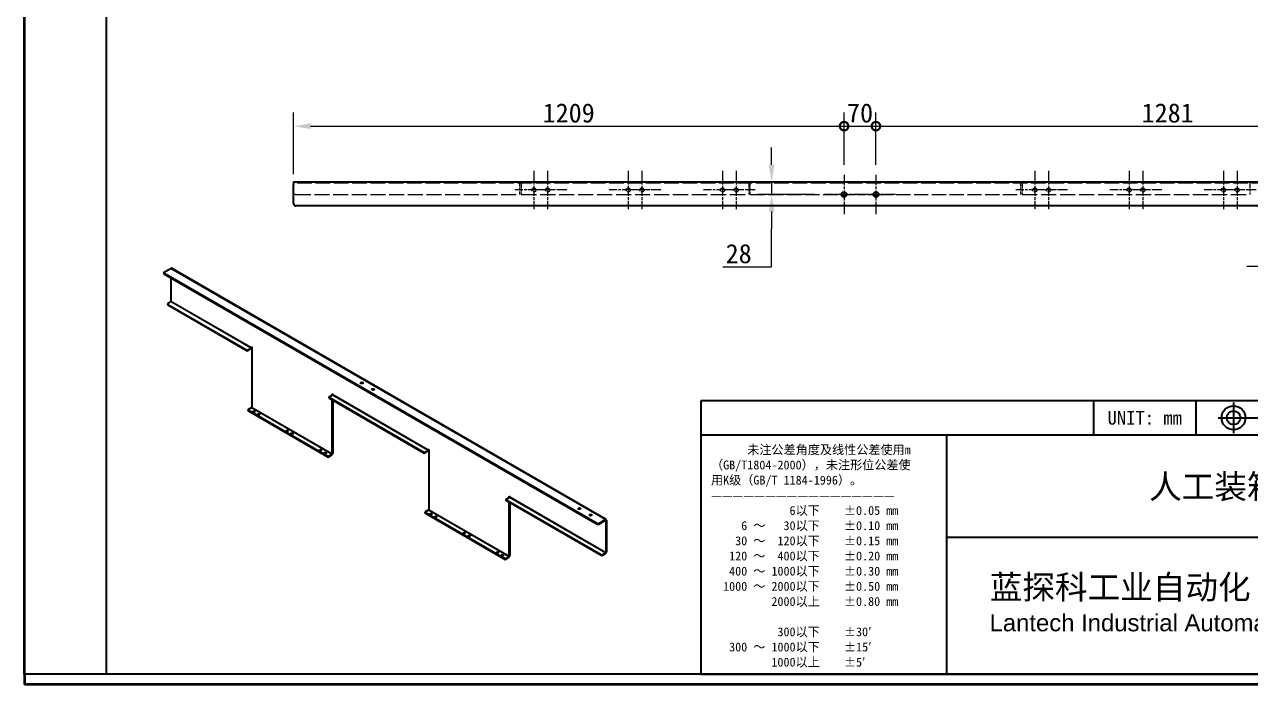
# Model space of a CAD drawing. Header units: millimetres. Extents: x 90 to 4373, y 82 to 3068.
# Drawn here: x 90 to 2782, y 82 to 1530 of the extents above; entities that cross this region are included whole.
import ezdxf
from ezdxf.enums import TextEntityAlignment as Align

# ---------------------------------------------------------------- set-up
doc = ezdxf.new("R2010")
doc.units = ezdxf.units.MM
doc.header["$LTSCALE"] = 15
doc.linetypes.add('CHAIN', pattern=[0.3543, 0.2362, -0.0295, 0.0591, -0.0295])
doc.linetypes.add('DASHED', pattern=[0.2067, 0.1654, -0.0413])
for name, color, linetype, lineweight in [('1', 7, 'Continuous', 18), ('可见 (ISO)', 7, 'Continuous', 25), ('可见窄的 (ISO)', 7, 'Continuous', 18), ('图框 (ISO)', 7, 'Continuous', 35), ('标题 (ISO)', 7, 'Continuous', 25)]:
    doc.layers.add(name, color=color, linetype=linetype, lineweight=lineweight)
for name, color, linetype, lineweight, true_color in [('中心标记 (ISO)', 1, 'CHAIN', 18, 0xff0000), ('尺寸 (ISO)', 7, 'Continuous', 18, 0x008000), ('符号 (ISO)', 7, 'Continuous', 18, 0x008000), ('隐藏 (ISO)', 5, 'DASHED', 18, 0x0000ff)]:
    doc.layers.add(name, color=color, linetype=linetype, lineweight=lineweight, true_color=true_color)
doc.styles.add('文本样式164', font='SimSun.ttf')
doc.styles.add('文本样式165', font='SimSun.ttf')
doc.styles.add('文本样式74', font='SimSun.ttf')
doc.styles.add('最新国标', font='simfang.ttf')
doc.styles.add('注释文本 (ISO)', font='simfang.ttf')
doc.dimstyles.new('默认 (GB)', dxfattribs={"dimscale": 15, "dimtxt": 2.8, "dimasz": 2.5, "dimexe": 2, "dimexo": 1.5, "dimgap": 0.5, "dimtad": 1, "dimtoh": 1, "dimdsep": 46, "dimtxsty": '最新国标', "dimcen": 0.09, "dimdle": 10, "dimclrd": 256, "dimclre": 256, "dimclrt": 256, "dimaunit": 1, "dimadec": 3, "dimazin": 2, "dimtfac": 0.535714, "dimtdec": 3, "dimtmove": 0, "dimatfit": 3, "dimfxl": 0, "dimtolj": 1, "dimlwd": -1, "dimlwe": -1, "dimarcsym": 0})
doc.dimstyles.new('默认 (GB)$7', dxfattribs={"dimscale": 15, "dimtxt": 2.8, "dimasz": 2.5, "dimexe": 2, "dimexo": 1.5, "dimgap": 0.5, "dimtad": 1, "dimtoh": 1, "dimdsep": 46, "dimtxsty": '最新国标', "dimcen": 0.09, "dimdle": 10, "dimclrd": 256, "dimclre": 256, "dimclrt": 256, "dimaunit": 1, "dimadec": 3, "dimazin": 2, "dimtfac": 0.535714, "dimtdec": 3, "dimtmove": 0, "dimatfit": 3, "dimfxl": 0, "dimtolj": 1, "dimlwd": -1, "dimlwe": -1, "dimarcsym": 0})

# ---------------------------------------------------------------- blocks, each defined once
blk = doc.blocks.new('图框 最新国标')
at = {"layer": '图框 (ISO)'}
for p, q in [((6, 7), (6, 204.5)), ((6, 7), (6, 5.5)), ((6, 7), (6, 5.5)), ((291.5, 5.5), (6, 5.5))]:
    blk.add_line(p, q, dxfattribs=at)
at = {"layer": '图框 (ISO)', "color": 7, "linetype": 'Continuous', "lineweight": 25}
for p, q in [((18, 7), (18, 203)), ((290, 7), (6, 7)), ((290, 7), (18, 7))]:
    blk.add_line(p, q, dxfattribs=at)
at = {"layer": '图框 (ISO)', "style": '文本样式74'}
blk.add_attdef('零件代号_001', (44.46, 200.25), '', height=2.5, rotation=180, dxfattribs=at)
blk = doc.blocks.new('标题栏 最新国标')
at = {"layer": '标题 (ISO)'}
for p, q in [((381.98, -183.84), (196.98, -183.84)), ((196.98, -183.84), (196.98, -223.84)), ((254.48, -183.84), (254.48, -188.84)), ((269.48, -183.84), (269.48, -188.84)), ((196.98, -188.84), (381.98, -188.84)), ((232.98, -188.84), (232.98, -223.84)), ((321.98, -203.84), (232.98, -203.84)), ((196.98, -223.84), (381.98, -223.84)), ((383.48, -225.34), (196.98, -225.34))]:
    blk.add_line(p, q, dxfattribs=at)
at = {"layer": '标题 (ISO)', "linetype": 'CHAIN', "ltscale": 5.000333}
blk.add_line((274.98, -184.09), (274.98, -188.59), dxfattribs=at)
at = {"layer": '标题 (ISO)', "linetype": 'CHAIN', "ltscale": 15.834605}
blk.add_line((272.73, -186.34), (286.98, -186.34), dxfattribs=at)
at = {"layer": '标题 (ISO)'}
for radius in [1.75, 1]:
    blk.add_circle((274.98, -186.34), radius, dxfattribs=at)
at = {"layer": '1', "style": '文本样式164'}
blk.add_text('UNIT: mm', height=2, dxfattribs=at).set_placement((261.98, -186.34), align=Align.MIDDLE_CENTER)
at = {"layer": '标题 (ISO)', "style": '注释文本 (ISO)'}
for s, insert, char_height, attachment_point, line_spacing_factor in [('\\fSimSun|b0|i0;{\\H1.3000;      未注公差角度及线性公差使用m\\P}\\fSimSun|b0|i0;{\\H1.3000;（GB/T1804-2000），未注形位公差使\\P}\\fSimSun|b0|i0;{\\H1.3000;用K级（GB/T 1184-1996）。\\P}\\fSimSun|b0|i0;{\\H1.3000;—————————————————\\P}\\fSimSun|b0|i0;{\\H1.3000;             6以下    ±0.05 mm\\P}\\fSimSun|b0|i0;{\\H1.3000;     6 ～   30以下    ±0.10 mm\\P}\\fSimSun|b0|i0;{\\H1.3000;    30 ～  120以下    ±0.15 mm\\P}\\fSimSun|b0|i0;{\\H1.3000;   120 ～  400以下    ±0.20 mm\\P}\\fSimSun|b0|i0;{\\H1.3000;   400 ～ 1000以下    ±0.30 mm\\P}\\fSimSun|b0|i0;{\\H1.3000;  1000 ～ 2000以下    ±0.50 mm\\P}\\fSimSun|b0|i0;{\\H1.3000;          2000以上    ±0.80 mm\\P}\\fSimSun|b0|i0;{\\H1.3000;\\P}\\fSimSun|b0|i0;{\\H1.3000;           300以下    ±30′\\P}\\fSimSun|b0|i0;{\\H1.3000;   300 ～ 1000以下    ±15′\\P}\\fSimSun|b0|i0;{\\H1.3000;          1000以上    ±5′}', (198.48, -206.63), 1.3, 4, 1.023913), ('{\\fMicrosoft YaHei|b0|i0|c134|p34;\\H1.75x;蓝探科工业自动化（江苏）有限公司\\P\\fArial|b0|i0|c0|p34;\\H0.71429x;Lantech Industrial Automation (Jiangsu) Co., Ltd\\fFangSong|b0|i0|c134|p49;.\\H1.15195x; }', (277.48, -213.84), 2, 5, 0.978695)]:
    blk.add_mtext(s, dxfattribs=dict(at, insert=insert, char_height=char_height, attachment_point=attachment_point, line_spacing_factor=line_spacing_factor))
at = {"layer": '标题 (ISO)'}
for tag, p, height, style in [('材料_001', (320.09, -187.33), 2, '注释文本 (ISO)'), ('设计人_001', (353.65, -192.33), 2, '注释文本 (ISO)'), ('库存编号_001', (262.62, -198.15), 3.5, '文本样式165'), ('设计人_001', (353.65, -197.33), 2, '注释文本 (ISO)'), ('视图比例_001', (338.53, -202.33), 2, '注释文本 (ISO)'), ('质量\\P3;_001', (371.53, -202.3), 2, '注释文本 (ISO)'), ('零件代号_001', (345.44, -215.59), 3.5, '文本样式165')]:
    blk.add_attdef(tag, p, '', height=height, dxfattribs=dict(at, style=style))
blk = doc.blocks.new('_DotSmall')
at = {"color": 0, "linetype": 'ByBlock', "const_width": 0.5}
blk.add_lwpolyline([(-0.0625, 0, 1), (0.0625, 0, 1)], format="xyb", close=True, dxfattribs=at)
blk = doc.blocks.new('*D23')
at = {"layer": 'Defpoints', "color": 0, "transparency": 16777216}
for p in [(1889.7, 1307.4), (1889.7, 1200.4), (680.7, 1179.4)]:
    blk.add_point(p, dxfattribs=at)
at = {"layer": '尺寸 (ISO)', "color": 116, "true_color": 0x00803f, "transparency": 16777216}
for p, q in [((680.7, 1201.9), (680.7, 1337.4)), ((1889.7, 1222.9), (1889.7, 1337.4)), ((718.2, 1307.4), (1889.7, 1307.4))]:
    blk.add_line(p, q, dxfattribs=at)
blk.add_solid([(718.2, 1313.6), (718.2, 1301.1), (680.7, 1307.4)], dxfattribs=at)
at = {"layer": '尺寸 (ISO)', "color": 116, "true_color": 0x00803f, "transparency": 16777216, "xscale": 37.5, "yscale": 37.5, "zscale": 37.5}
blk.add_blockref('_DotSmall', (1889.7, 1307.4), dxfattribs=at)
at = {"layer": '尺寸 (ISO)', "transparency": 16777216, "insert": (1285, 1336.1), "char_height": 42, "attachment_point": 5, "style": '最新国标'}
blk.add_mtext('\\A1;1209', dxfattribs=at)
blk = doc.blocks.new('*D24')
at = {"layer": 'Defpoints', "color": 0, "transparency": 16777216}
for p in [(1959.7, 1307.4), (1889.7, 1200.4), (1959.7, 1200.4)]:
    blk.add_point(p, dxfattribs=at)
at = {"layer": '尺寸 (ISO)', "color": 116, "true_color": 0x00803f, "transparency": 16777216}
for p, q in [((1889.7, 1222.9), (1889.7, 1337.4)), ((1959.7, 1222.9), (1959.7, 1337.4)), ((1889.7, 1307.4), (1959.7, 1307.4))]:
    blk.add_line(p, q, dxfattribs=at)
at = {"layer": '尺寸 (ISO)', "color": 116, "true_color": 0x00803f, "transparency": 16777216, "xscale": 37.5, "yscale": 37.5, "zscale": 37.5, "rotation": 180}
blk.add_blockref('_DotSmall', (1889.7, 1307.4), dxfattribs=at)
at = {"layer": '尺寸 (ISO)', "color": 116, "true_color": 0x00803f, "transparency": 16777216, "xscale": 37.5, "yscale": 37.5, "zscale": 37.5}
blk.add_blockref('_DotSmall', (1959.7, 1307.4), dxfattribs=at)
at = {"layer": '尺寸 (ISO)', "transparency": 16777216, "insert": (1924.8, 1336.1), "char_height": 42, "attachment_point": 5, "style": '最新国标'}
blk.add_mtext('\\A1;70', dxfattribs=at)
blk = doc.blocks.new('*D25')
at = {"layer": 'Defpoints', "color": 0, "transparency": 16777216}
for p in [(3240.7, 1307.4), (1959.7, 1200.4), (3240.7, 1200.4)]:
    blk.add_point(p, dxfattribs=at)
at = {"layer": '尺寸 (ISO)', "color": 116, "true_color": 0x00803f, "transparency": 16777216}
for p, q in [((1959.7, 1222.9), (1959.7, 1337.4)), ((3240.7, 1222.9), (3240.7, 1337.4)), ((1959.7, 1307.4), (3240.7, 1307.4))]:
    blk.add_line(p, q, dxfattribs=at)
at = {"layer": '尺寸 (ISO)', "color": 116, "true_color": 0x00803f, "transparency": 16777216, "xscale": 37.5, "yscale": 37.5, "zscale": 37.5, "rotation": 180}
blk.add_blockref('_DotSmall', (1959.7, 1307.4), dxfattribs=at)
at = {"layer": '尺寸 (ISO)', "color": 116, "true_color": 0x00803f, "transparency": 16777216, "xscale": 37.5, "yscale": 37.5, "zscale": 37.5}
blk.add_blockref('_DotSmall', (3240.7, 1307.4), dxfattribs=at)
at = {"layer": '尺寸 (ISO)', "transparency": 16777216, "insert": (2600.3, 1336.1), "char_height": 42, "attachment_point": 5, "style": '最新国标'}
blk.add_mtext('\\A1;1281', dxfattribs=at)
blk = doc.blocks.new('*D28')
at = {"layer": 'Defpoints', "color": 0, "transparency": 16777216}
for p in [(1762.1, 1185.4), (1730.6, 1157.4), (1846.7, 1157.4)]:
    blk.add_point(p, dxfattribs=at)
at = {"layer": '尺寸 (ISO)', "color": 116, "true_color": 0x00803f, "transparency": 16777216}
for p, q in [((1730.6, 1222.9), (1730.6, 1260.4)), ((1730.6, 1185.4), (1730.6, 1157.4)), ((1824.2, 1157.4), (1700.6, 1157.4)), ((1730.6, 1119.9), (1730.6, 1082.4)), ((1730.6, 998.6), (1730.6, 1082.4)), ((1623.4, 998.6), (1730.6, 998.6))]:
    blk.add_line(p, q, dxfattribs=at)
for points in [[(1724.4, 1222.9), (1736.9, 1222.9), (1730.6, 1185.4)], [(1724.4, 1119.9), (1736.9, 1119.9), (1730.6, 1157.4)]]:
    blk.add_solid(points, dxfattribs=at)
at = {"layer": '尺寸 (ISO)', "transparency": 16777216, "insert": (1658.3, 1027.4), "char_height": 42, "attachment_point": 5, "style": '最新国标'}
blk.add_mtext('\\A1;28', dxfattribs=at)

msp = doc.modelspace()

# ---------------------------------------------------------------- linework, layer by layer
at = {"layer": '中心标记 (ISO)', "ltscale": 6.222661}
for p, q in [((1208.656, 1209.383), (1208.656, 1125.383)), ((1238.656, 1209.383), (1238.656, 1125.383)), ((1415.656, 1209.383), (1415.656, 1125.383)), ((1445.656, 1209.383), (1445.656, 1125.383)), ((1622.656, 1209.383), (1622.656, 1125.383)), ((1652.656, 1209.383), (1652.656, 1125.383)), ((2308.656, 1209.383), (2308.656, 1125.383)), ((2338.656, 1209.383), (2338.656, 1125.383)), ((2515.656, 1209.383), (2515.656, 1125.383)), ((2545.656, 1209.383), (2545.656, 1125.383)), ((2722.656, 1209.383), (2722.656, 1125.383)), ((2752.656, 1209.383), (2752.656, 1125.383)), ((1250.656, 1167.383), (1166.656, 1167.383)), ((1280.656, 1167.383), (1196.656, 1167.383)), ((1457.656, 1167.383), (1373.656, 1167.383)), ((1487.656, 1167.383), (1403.656, 1167.383)), ((1664.656, 1167.383), (1580.656, 1167.383)), ((1694.656, 1167.383), (1610.656, 1167.383)), ((2350.656, 1167.383), (2266.656, 1167.383)), ((2380.656, 1167.383), (2296.656, 1167.383)), ((2557.656, 1167.383), (2473.656, 1167.383)), ((2587.656, 1167.383), (2503.656, 1167.383)), ((2764.656, 1167.383), (2680.656, 1167.383)), ((2794.656, 1167.383), (2710.656, 1167.383))]:
    msp.add_line(p, q, dxfattribs=at)
at = {"layer": '中心标记 (ISO)', "ltscale": 6.370822}
for p, q in [((1889.656, 1200.383), (1889.656, 1114.383)), ((1959.656, 1200.383), (1959.656, 1114.383)), ((1932.656, 1157.383), (1846.656, 1157.383)), ((2002.656, 1157.383), (1916.656, 1157.383))]:
    msp.add_line(p, q, dxfattribs=at)
at = {"layer": '可见 (ISO)'}
for p, q in [((680.656, 1185.383), (3380.656, 1185.383)), ((680.656, 1185.383), (680.656, 1179.383)), ((680.656, 1137.383), (680.656, 1179.383)), ((3375.656, 1132.383), (685.656, 1132.383)), ((1884.156, 1157.383), (1895.156, 1157.383)), ((1954.156, 1157.383), (1965.156, 1157.383)), ((395.477, 985.848), (395.477, 984.623)), ((396.209, 986.869), (411.058, 995.442)), ((1347.268, 435.733), (396.209, 984.827)), ((396.209, 983.603), (1347.268, 434.509)), ((412.119, 923.794), (412.119, 974.417)), ((1367.153, 444.455), (412.558, 995.59)), ((404.316, 917.466), (404.316, 916.242)), ((411.058, 921.957), (405.048, 918.487)), ((405.048, 916.446), (578.996, 816.017)), ((405.048, 915.221), (578.996, 814.792)), ((578.996, 816.017), (586.774, 820.507)), ((578.996, 814.792), (586.774, 819.283)), ((578.996, 816.017), (578.996, 814.792)), ((587.835, 822.345), (587.835, 822.957)), ((587.835, 822.957), (588.896, 822.345)), ((588.896, 822.345), (588.896, 691.093)), ((757.894, 712.73), (765.672, 717.221)), ((757.894, 712.73), (967.905, 591.48)), ((757.894, 712.73), (757.894, 711.505)), ((757.894, 711.505), (967.905, 590.255)), ((765.672, 720.282), (766.733, 719.67)), ((765.672, 717.221), (765.672, 720.282)), ((765.672, 589.031), (765.672, 707.014)), ((766.733, 719.67), (766.733, 719.058)), ((766.733, 706.402), (766.733, 589.643)), ((587.835, 689.256), (580.057, 684.765)), ((580.057, 684.765), (756.834, 582.703)), ((580.057, 684.765), (580.057, 683.54)), ((580.057, 683.54), (756.834, 581.478)), ((967.905, 591.48), (975.683, 595.971)), ((967.905, 590.255), (975.683, 594.746)), ((976.744, 597.808), (976.744, 598.42)), ((976.744, 598.42), (977.804, 597.808)), ((977.804, 597.808), (977.804, 466.556)), ((764.612, 587.193), (756.834, 582.703)), ((756.834, 581.478), (764.612, 585.969)), ((756.834, 582.703), (756.834, 581.478)), ((967.905, 591.48), (967.905, 590.255)), ((1146.803, 488.193), (1154.581, 492.684)), ((1146.803, 488.193), (1356.107, 367.352)), ((1146.803, 488.193), (1146.803, 486.969)), ((1146.803, 486.969), (1356.107, 366.127)), ((1154.581, 492.684), (1154.581, 495.746)), ((1154.581, 495.746), (1155.642, 495.134)), ((1155.642, 495.134), (1155.642, 494.521)), ((976.744, 464.719), (968.966, 460.228)), ((968.966, 460.228), (1145.742, 358.166)), ((968.966, 460.228), (968.966, 459.004)), ((968.966, 459.004), (1145.742, 356.941)), ((1154.581, 364.494), (1154.581, 482.478)), ((1155.642, 481.865), (1155.642, 365.106)), ((1350.803, 435.733), (1365.653, 444.307)), ((1350.803, 434.509), (1365.653, 443.082)), ((1366.713, 442.469), (1366.713, 372.659)), ((1367.774, 443.082), (1367.774, 373.271)), ((1153.521, 362.657), (1145.742, 358.166)), ((1145.742, 356.941), (1153.521, 361.432)), ((1145.742, 358.166), (1145.742, 356.941)), ((1365.653, 370.822), (1359.642, 367.352)), ((1359.642, 366.127), (1365.653, 369.597))]:
    msp.add_line(p, q, dxfattribs=at)
for centre in [(1889.656, 1157.383), (1959.656, 1157.383)]:
    msp.add_circle(centre, 5.5, dxfattribs=at)
msp.add_arc((685.656, 1137.383), 5, 180, 270, dxfattribs=at)
for centre, major_axis, start_param, end_param in [((397.977, 985.848), (-2.5, 0), 5.49778714, 7.06858347), ((397.977, 984.623), (-2.5, 0), 0, 0.78539816), ((411.058, 992.992), (1.5, 2.598), 0, 0.78539816), ((406.816, 917.466), (-2.5, 0), 5.49778714, 7.06858347), ((406.816, 916.242), (-2.5, 0), 0, 0.78539816), ((411.058, 923.182), (-0.75, -1.299), 0.78539816, 2.35619449), ((586.774, 821.732), (1.5, 2.598), 3.92699082, 5.27137885), ((586.774, 821.732), (0.75, 1.299), 3.92699082, 5.49778714), ((830.726, 742.94), (-2.75, 0), 3.53755322, 5.88722474), ((855.475, 728.652), (-2.75, 0), 3.53755322, 5.88722474), ((765.672, 718.445), (0.75, 1.299), 3.92699082, 5.49778714), ((587.835, 690.48), (-0.75, -1.299), 0.78539816, 2.35619449), ((593.492, 679.866), (-2.25, 0), 3.63247533, 5.79230263), ((604.099, 673.742), (-2.25, 0), 3.63247533, 5.79230263), ((666.677, 637.612), (-2.25, 0), 3.63247533, 5.79230263), ((677.284, 631.488), (-2.25, 0), 3.63247533, 5.79230263), ((739.863, 595.358), (-2.25, 0), 3.63247533, 5.79230263), ((975.683, 597.196), (1.5, 2.598), 3.92699082, 5.27137885), ((975.683, 597.196), (0.75, 1.299), 3.92699082, 5.49778714), ((750.47, 589.235), (-2.25, 0), 3.63247533, 5.79230263), ((764.612, 588.418), (1.5, 2.598), 3.92699082, 5.49778714), ((764.612, 588.418), (-0.75, -1.299), 0.78539816, 2.35619449), ((1154.581, 493.909), (0.75, 1.299), 3.92699082, 5.49778714), ((976.744, 465.944), (-0.75, -1.299), 0.78539816, 2.35619449), ((1308.377, 467.168), (-2.75, 0), 3.53755322, 5.88722474), ((982.401, 455.329), (-2.25, 0), 3.63247533, 5.79230263), ((993.007, 449.206), (-2.25, 0), 3.63247533, 5.79230263), ((1333.126, 452.88), (-2.75, 0), 3.53755322, 5.88722474), ((1349.036, 436.754), (-2.5, 0), 0.78539816, 2.35619449), ((1349.036, 435.529), (2.5, 0), 3.92699082, 5.49778714), ((1365.653, 441.857), (1.5, 2.598), 5.49778714, 7.06858347), ((1365.653, 441.857), (0.75, 1.299), 5.49778714, 7.06858347), ((1055.586, 413.076), (-2.25, 0), 3.63247533, 5.79230263), ((1066.193, 406.952), (-2.25, 0), 3.63247533, 5.79230263), ((1128.772, 370.822), (-2.25, 0), 3.63247533, 5.79230263), ((1139.378, 364.698), (-2.25, 0), 3.63247533, 5.79230263), ((1153.521, 363.882), (1.5, 2.598), 3.92699082, 5.49778714), ((1153.521, 363.882), (-0.75, -1.299), 0.78539816, 2.35619449), ((1357.874, 368.372), (-2.5, 0), 0.78539816, 2.35619449), ((1357.874, 367.148), (2.5, 0), 3.92699082, 5.49778714), ((1365.653, 372.047), (1.5, 2.598), 3.92699082, 5.49778714), ((1365.653, 372.047), (-0.75, -1.299), 0.78539816, 2.35619449)]:
    msp.add_ellipse(centre, major_axis=major_axis, ratio=0.57735027, start_param=start_param, end_param=end_param, dxfattribs=at)
for centre, major_axis in [((830.726, 744.165), (-2.75, 0)), ((855.475, 729.876), (-2.75, 0)), ((593.492, 681.091), (-2.25, 0)), ((604.099, 674.967), (-2.25, 0)), ((666.677, 638.837), (-2.25, 0)), ((677.284, 632.713), (-2.25, 0)), ((739.863, 596.583), (-2.25, 0)), ((750.47, 590.459), (-2.25, 0)), ((982.401, 456.554), (-2.25, 0)), ((1308.377, 468.393), (-2.75, 0)), ((993.007, 450.43), (-2.25, 0)), ((1333.126, 454.105), (-2.75, 0)), ((1055.586, 414.3), (-2.25, 0)), ((1066.193, 408.177), (-2.25, 0)), ((1128.772, 372.047), (-2.25, 0)), ((1139.378, 365.923), (-2.25, 0))]:
    msp.add_ellipse(centre, major_axis=major_axis, ratio=0.57735027, dxfattribs=at)
at = {"layer": '可见窄的 (ISO)'}
for p, q in [((396.209, 983.603), (396.209, 984.827)), ((411.058, 995.442), (1365.653, 444.307)), ((405.048, 915.221), (405.048, 916.446)), ((586.774, 820.507), (411.058, 921.957)), ((412.119, 923.794), (587.835, 822.345)), ((586.774, 819.283), (586.774, 820.507)), ((587.835, 822.345), (588.365, 822.651)), ((975.683, 595.971), (765.672, 717.221)), ((766.733, 719.058), (976.744, 597.808)), ((764.612, 587.193), (587.835, 689.256)), ((588.896, 691.093), (765.672, 589.031)), ((975.683, 594.746), (975.683, 595.971)), ((976.744, 597.808), (977.274, 598.114)), ((764.612, 585.969), (764.612, 587.193)), ((765.672, 589.031), (766.733, 589.643)), ((1365.653, 370.822), (1154.581, 492.684)), ((1155.642, 494.521), (1366.713, 372.659)), ((1153.521, 362.657), (976.744, 464.719)), ((977.804, 466.556), (1154.581, 364.494)), ((1347.268, 435.733), (1347.268, 434.509)), ((1350.803, 434.509), (1350.803, 435.733)), ((1365.653, 444.307), (1365.653, 443.082)), ((1366.713, 442.469), (1365.653, 443.082)), ((1367.774, 443.082), (1366.713, 442.469)), ((1153.521, 361.432), (1153.521, 362.657)), ((1154.581, 364.494), (1155.642, 365.106)), ((1356.107, 367.352), (1356.107, 366.127)), ((1359.642, 366.127), (1359.642, 367.352)), ((1365.653, 369.597), (1365.653, 370.822)), ((1366.713, 372.659), (1367.774, 373.271))]:
    msp.add_line(p, q, dxfattribs=at)
at = {"layer": '隐藏 (ISO)', "ltscale": 0.380839}
for p, q in [((1177.656, 1182.383), (1177.656, 1185.383)), ((1180.656, 1182.383), (1180.656, 1185.383)), ((1680.656, 1182.383), (1680.656, 1185.383)), ((1683.656, 1182.383), (1683.656, 1185.383)), ((2277.656, 1182.383), (2277.656, 1185.383)), ((2280.656, 1182.383), (2280.656, 1185.383)), ((2780.656, 1182.383), (2780.656, 1185.383))]:
    msp.add_line(p, q, dxfattribs=at)
at = {"layer": '隐藏 (ISO)', "ltscale": 12.997422}
msp.add_line((3380.656, 1182.383), (680.656, 1182.383), dxfattribs=at)
at = {"layer": '隐藏 (ISO)', "ltscale": 0.598278}
for p, q in [((1177.656, 1179.383), (1177.656, 1182.383)), ((1180.656, 1182.383), (1180.656, 1179.383)), ((1680.656, 1182.383), (1680.656, 1179.383)), ((1683.656, 1179.383), (1683.656, 1182.383)), ((2277.656, 1179.383), (2277.656, 1182.383)), ((2280.656, 1182.383), (2280.656, 1179.383)), ((2780.656, 1182.383), (2780.656, 1179.383))]:
    msp.add_line(p, q, dxfattribs=at)
at = {"layer": '隐藏 (ISO)', "ltscale": 2.793455}
for p, q in [((1177.656, 1157.383), (1177.656, 1179.383)), ((1180.656, 1179.383), (1180.656, 1157.383)), ((1680.656, 1179.383), (1680.656, 1157.383)), ((1683.656, 1157.383), (1683.656, 1179.383)), ((2277.656, 1157.383), (2277.656, 1179.383)), ((2280.656, 1179.383), (2280.656, 1157.383)), ((2780.656, 1179.383), (2780.656, 1157.383))]:
    msp.add_line(p, q, dxfattribs=at)
at = {"layer": '隐藏 (ISO)', "ltscale": 13.223674}
msp.add_line((685.656, 1157.383), (1177.656, 1157.383), dxfattribs=at)
at = {"layer": '隐藏 (ISO)', "ltscale": 13.438693}
for p, q in [((1180.656, 1157.383), (1680.656, 1157.383)), ((2280.656, 1157.383), (2780.656, 1157.383))]:
    msp.add_line(p, q, dxfattribs=at)
at = {"layer": '隐藏 (ISO)', "ltscale": 12.933398}
msp.add_line((1683.656, 1157.383), (1884.156, 1157.383), dxfattribs=at)
at = {"layer": '隐藏 (ISO)', "ltscale": 7.491707}
msp.add_line((1895.156, 1157.383), (1954.156, 1157.383), dxfattribs=at)
at = {"layer": '隐藏 (ISO)', "ltscale": 12.598774}
msp.add_line((1965.156, 1157.383), (2277.656, 1157.383), dxfattribs=at)
at = {"layer": '隐藏 (ISO)', "ltscale": 3.590168}
for centre in [(1208.656, 1167.383), (1238.656, 1167.383), (1415.656, 1167.383), (1445.656, 1167.383), (1622.656, 1167.383), (1652.656, 1167.383), (2308.656, 1167.383), (2338.656, 1167.383), (2515.656, 1167.383), (2545.656, 1167.383), (2722.656, 1167.383), (2752.656, 1167.383)]:
    msp.add_circle(centre, 4.5, dxfattribs=at)
at = {"layer": '隐藏 (ISO)', "ltscale": 0.997197}
msp.add_arc((685.656, 1162.383), 5, 180, 270, dxfattribs=at)

# ---------------------------------------------------------------- block references
at = {"xscale": 15, "yscale": 15, "zscale": 15}
msp.add_blockref('图框 最新国标', (0, 0), dxfattribs=at)
ref = msp.add_blockref('标题栏 最新国标', (-1379.738, 3462.664), dxfattribs=dict(xscale=15, yscale=15, zscale=15))
ref.add_attrib('库存编号_001', '人工装箱平台', (2559.595, 490.37), dxfattribs={"layer": '标题 (ISO)', "height": 52.5, "style": '文本样式165'})

# ---------------------------------------------------------------- dimensions: what is measured, and where the dimension line sits
at = {"layer": '尺寸 (ISO)', "color": 116, "true_color": 0x00803f}
for base, p1, p2, angle, override, picture, middle in [((1889.656, 1307.383), (680.656, 1179.383), (1889.656, 1200.383), 180, {"dimgap": 0.5, "dimtoh": 0, "dimdec": 2, "dimblk2": 'DotSmall', "dimsah": 1, "dimdle": 0, "dimtol": 0, "dimlim": 0, "dimtp": 0, "dimtm": 0, "dimtdec": 3, "dimtofl": 0, "dimatfit": 1}, '*D23', (1285.006, 1307.383)), ((1959.656, 1307.383), (1889.656, 1200.383), (1959.656, 1200.383), 180, {"dimgap": 0.5, "dimtoh": 0, "dimdec": 2, "dimblk1": 'DotSmall', "dimblk2": 'DotSmall', "dimsah": 1, "dimdle": 0, "dimtol": 0, "dimlim": 0, "dimtp": 0, "dimtm": 0, "dimtdec": 3, "dimtofl": 1, "dimatfit": 1}, '*D24', (1924.806, 1307.383)), ((3240.656, 1307.383), (1959.656, 1200.383), (3240.656, 1200.383), 180, {"dimgap": 0.5, "dimtoh": 0, "dimdec": 2, "dimblk1": 'DotSmall', "dimblk2": 'DotSmall', "dimsah": 1, "dimdle": 0, "dimtol": 0, "dimlim": 0, "dimtp": 0, "dimtm": 0, "dimtdec": 3, "dimtofl": 0, "dimatfit": 1}, '*D25', (2600.306, 1307.383)), ((1730.635, 1157.383), (1762.116, 1185.383), (1846.656, 1157.383), 270, {"dimgap": 0.5, "dimtih": 1, "dimtoh": 1, "dimdec": 2, "dimse1": 1, "dimtol": 0, "dimlim": 0, "dimtp": 0, "dimtm": 0, "dimtdec": 3, "dimtofl": 1, "dimtmove": 1, "dimatfit": 1}, '*D28', (1727.62, 998.642))]:
    dim = msp.add_linear_dim(base=base, p1=p1, p2=p2, angle=angle, dimstyle='默认 (GB)', override=override, dxfattribs=at)
    dim.commit()
    dim.dimension.update_dxf_attribs({"geometry": picture, "text_midpoint": middle, "dimtype": 160})

# ---------------------------------------------------------------- leaders
at = {"layer": '符号 (ISO)', "annotation_type": 0, "has_hookline": 1, "hookline_direction": 1, "text_width": 318.375}
msp.add_leader([(3237.94, 1152.6), (3129.86, 999.211), (3092.36, 999.211)], dimstyle='默认 (GB)$7', override={"dimgap": 0, "dimtad": 1}, dxfattribs=at)

doc.saveas('drawing.dxf')
